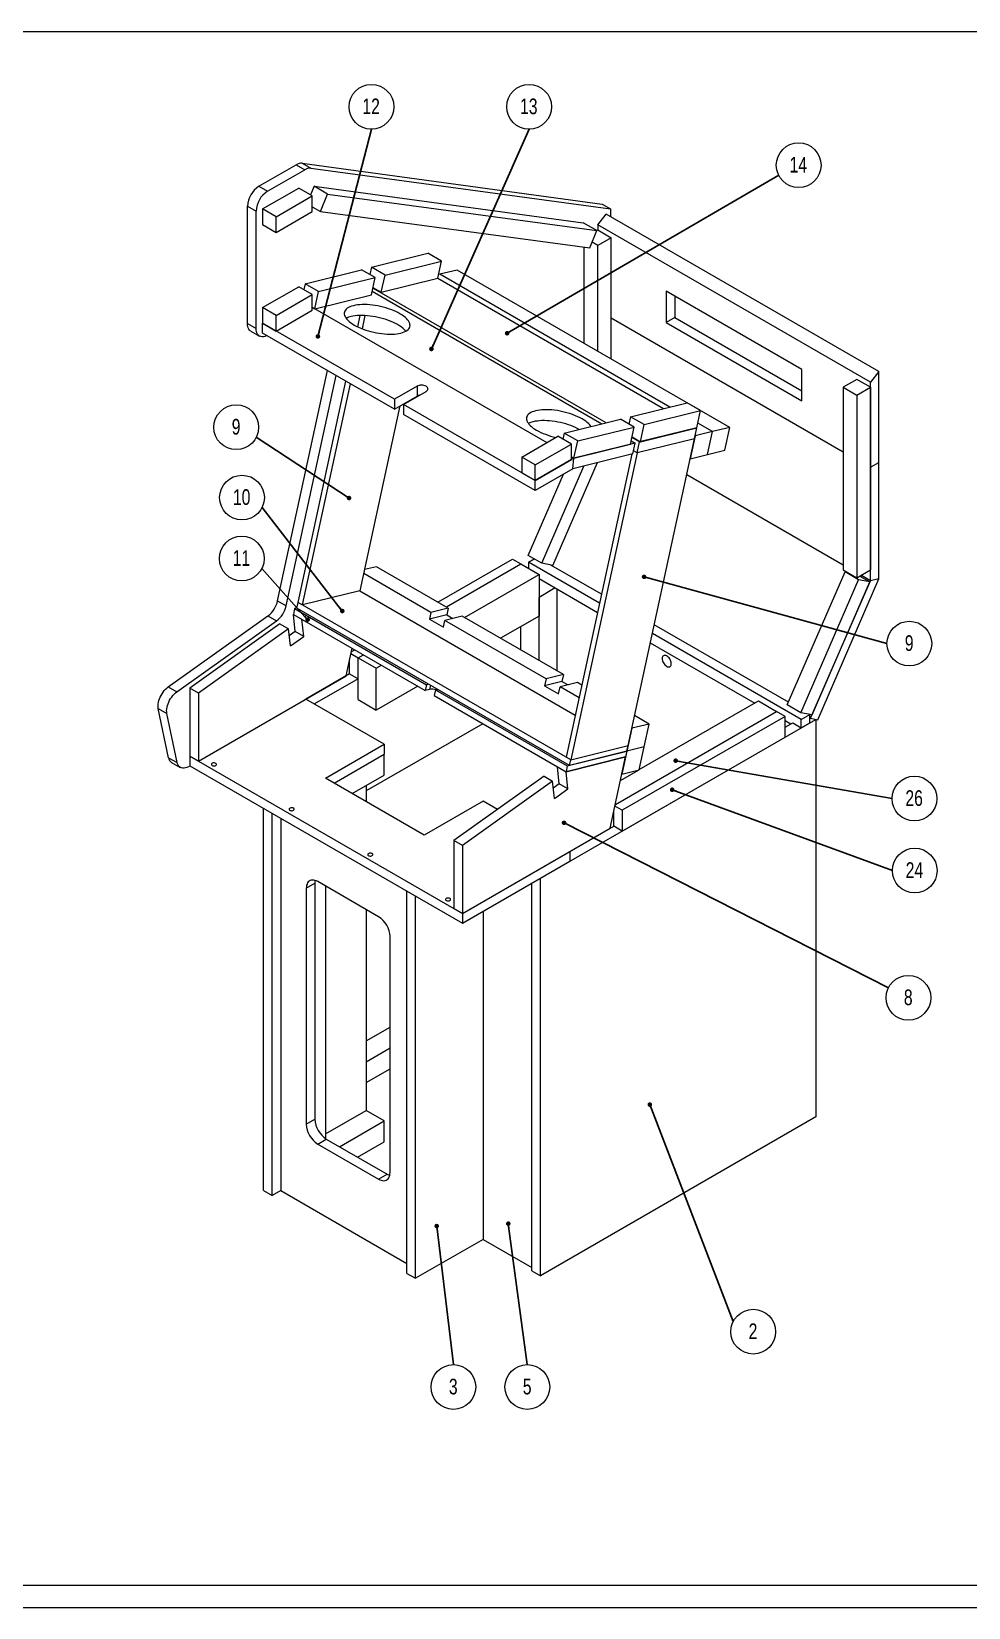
# Model space of a CAD drawing. Header units: millimetres. Extents: x 0 to 8323, y 0 to 5887.
# Drawn here: x 4885 to 6351, y 0 to 2467 of the extents above; entities that cross this region are included whole.
import ezdxf

# ---------------------------------------------------------------- set-up
doc = ezdxf.new("R2010")
doc.units = ezdxf.units.MM
doc.header["$LTSCALE"] = 7
doc.layers.add('MC_BEM', color=92, linetype='Continuous', lineweight=15)
doc.layers.add('RAHMEN', color=7, linetype='Continuous')
doc.layers.add('SLD-0', color=7, linetype='Continuous')
doc.styles.add('SLDTEXTSTYLE1', font='TXT', dxfattribs={"width": 0.75})
doc.dimstyles.new('SLDDIMSTYLE0', dxfattribs={"dimtxt": 0, "dimasz": 7.112, "dimexe": 0, "dimexo": 0.0625, "dimgap": 0, "dimtad": 0, "dimtih": 1, "dimtoh": 1, "dimdec": 0, "dimrnd": 1e-09, "dimzin": 0, "dimdsep": 46, "dimtxsty": 'Standard', "dimblk1": 'DOT', "dimblk2": 'DOT', "dimsah": 1, "dimcen": 0.09, "dimadec": 0, "dimazin": 0, "dimtfac": 7.112, "dimtdec": 0, "dimtofl": 0, "dimtmove": 0, "dimatfit": 3, "dimldrblk": 'DOT', "dimfxl": 0, "dimfrac": 2, "dimtolj": 1, "dimtzin": 0, "dimarcsym": 0})

# ---------------------------------------------------------------- blocks, each defined once
blk = doc.blocks.new('SW_NOTE_37')
at = {"layer": 'MC_BEM', "color": 0}
blk.add_circle((31.3, -15.7), 35, dxfattribs=at)
at = {"layer": 'MC_BEM', "color": 0, "insert": (31, -2.7), "char_height": 24.5, "attachment_point": 2, "style": 'SLDTEXTSTYLE1'}
blk.add_mtext('2', dxfattribs=at)
blk = doc.blocks.new('_DOT')
at = {"color": 0, "linetype": 'ByBlock', "lineweight": -2}
blk.add_line((-0.5, 0), (-1, 0), dxfattribs=at)
at = {"color": 0, "linetype": 'ByBlock', "const_width": 0.5}
blk.add_lwpolyline([(-0.25, 0, 1), (0.25, 0, 1)], format="xyb", close=True, dxfattribs=at)
blk = doc.blocks.new('SW_NOTE_38')
at = {"layer": 'MC_BEM', "color": 0}
blk.add_circle((31.3, -15.7), 35, dxfattribs=at)
at = {"layer": 'MC_BEM', "color": 0, "insert": (31, -2.7), "char_height": 24.5, "attachment_point": 2, "style": 'SLDTEXTSTYLE1'}
blk.add_mtext('8', dxfattribs=at)
blk = doc.blocks.new('SW_NOTE_39')
at = {"layer": 'MC_BEM', "color": 0}
blk.add_circle((35, 0), 35, dxfattribs=at)
at = {"layer": 'MC_BEM', "color": 0, "insert": (34.5, 13), "char_height": 24.5, "attachment_point": 2, "style": 'SLDTEXTSTYLE1'}
blk.add_mtext('24', dxfattribs=at)
blk = doc.blocks.new('SW_NOTE_40')
at = {"layer": 'MC_BEM', "color": 0}
blk.add_circle((35, 0), 35, dxfattribs=at)
at = {"layer": 'MC_BEM', "color": 0, "insert": (34.5, 13), "char_height": 24.5, "attachment_point": 2, "style": 'SLDTEXTSTYLE1'}
blk.add_mtext('26', dxfattribs=at)
blk = doc.blocks.new('SW_NOTE_41')
at = {"layer": 'MC_BEM', "color": 0}
blk.add_circle((35, 0), 35, dxfattribs=at)
at = {"layer": 'MC_BEM', "color": 0, "insert": (34.8, 13), "char_height": 24.5, "attachment_point": 2, "style": 'SLDTEXTSTYLE1'}
blk.add_mtext('9', dxfattribs=at)
blk = doc.blocks.new('SW_NOTE_42')
at = {"layer": 'MC_BEM', "color": 0}
blk.add_circle((-31.3, 15.7), 35, dxfattribs=at)
at = {"layer": 'MC_BEM', "color": 0, "insert": (-31.5, 28.7), "char_height": 24.5, "attachment_point": 2, "style": 'SLDTEXTSTYLE1'}
blk.add_mtext('9', dxfattribs=at)
blk = doc.blocks.new('SW_NOTE_43')
at = {"layer": 'MC_BEM', "color": 0}
blk.add_circle((-31.3, 15.7), 35, dxfattribs=at)
at = {"layer": 'MC_BEM', "color": 0, "insert": (-31.8, 28.7), "char_height": 24.5, "attachment_point": 2, "style": 'SLDTEXTSTYLE1'}
blk.add_mtext('10', dxfattribs=at)
blk = doc.blocks.new('SW_NOTE_44')
at = {"layer": 'MC_BEM', "color": 0}
blk.add_circle((-31.3, 15.7), 35, dxfattribs=at)
at = {"layer": 'MC_BEM', "color": 0, "insert": (-31.8, 28.7), "char_height": 24.5, "attachment_point": 2, "style": 'SLDTEXTSTYLE1'}
blk.add_mtext('11', dxfattribs=at)
blk = doc.blocks.new('SW_NOTE_45')
at = {"layer": 'MC_BEM', "color": 0}
blk.add_circle((31.3, 15.7), 35, dxfattribs=at)
at = {"layer": 'MC_BEM', "color": 0, "insert": (30.8, 28.7), "char_height": 24.5, "attachment_point": 2, "style": 'SLDTEXTSTYLE1'}
blk.add_mtext('14', dxfattribs=at)
blk = doc.blocks.new('SW_NOTE_46')
at = {"layer": 'MC_BEM', "color": 0}
blk.add_circle((0, 35), 35, dxfattribs=at)
at = {"layer": 'MC_BEM', "color": 0, "insert": (-0.5, 48), "char_height": 24.5, "attachment_point": 2, "style": 'SLDTEXTSTYLE1'}
blk.add_mtext('13', dxfattribs=at)
blk = doc.blocks.new('SW_NOTE_47')
at = {"layer": 'MC_BEM', "color": 0}
blk.add_circle((0, 35), 35, dxfattribs=at)
at = {"layer": 'MC_BEM', "color": 0, "insert": (-0.5, 48), "char_height": 24.5, "attachment_point": 2, "style": 'SLDTEXTSTYLE1'}
blk.add_mtext('12', dxfattribs=at)
blk = doc.blocks.new('SW_NOTE_48')
at = {"layer": 'MC_BEM', "color": 0}
blk.add_circle((0, -35), 35, dxfattribs=at)
at = {"layer": 'MC_BEM', "color": 0, "insert": (-0.2, -22.1), "char_height": 24.5, "attachment_point": 2, "style": 'SLDTEXTSTYLE1'}
blk.add_mtext('3', dxfattribs=at)
blk = doc.blocks.new('SW_NOTE_49')
at = {"layer": 'MC_BEM', "color": 0}
blk.add_circle((0, -35), 35, dxfattribs=at)
at = {"layer": 'MC_BEM', "color": 0, "insert": (-0.2, -22.1), "char_height": 24.5, "attachment_point": 2, "style": 'SLDTEXTSTYLE1'}
blk.add_mtext('5', dxfattribs=at)

msp = doc.modelspace()

# ---------------------------------------------------------------- linework, layer by layer
at = {"color": 7, "linetype": 'Continuous', "lineweight": 15}
for p, q in [((5240.778, 2224.474), (5298.99, 2258.079)), ((5254.213, 2216.718), (5312.425, 2250.323)), ((5298.99, 2258.079), (5312.425, 2250.323)), ((5308.427, 2260.433), (5321.862, 2252.677)), ((5308.427, 2260.433), (5777.567, 2196.692)), ((5321.862, 2252.677), (5791.002, 2188.936)), ((5240.778, 2224.474), (5254.213, 2216.718)), ((5246.523, 2188.987), (5303.092, 2221.643)), ((5324.305, 2209.397), (5303.092, 2221.643)), ((5327.011, 2224.602), (5321.467, 2211.035)), ((5348.225, 2212.356), (5327.011, 2224.602)), ((5327.011, 2224.602), (5748.148, 2167.383)), ((5267.736, 2176.741), (5324.305, 2209.397)), ((5324.305, 2184.901), (5324.305, 2209.397)), ((5337.078, 2185.079), (5348.225, 2212.356)), ((5348.225, 2212.356), (5769.361, 2155.137)), ((5777.567, 2196.692), (5791.002, 2188.936)), ((5222.817, 2193.366), (5236.252, 2185.61)), ((5222.817, 2009.44), (5222.817, 2193.366)), ((5236.252, 2001.684), (5236.252, 2185.61)), ((5267.736, 2176.741), (5246.523, 2188.987)), ((5246.523, 2188.987), (5246.523, 2164.491)), ((5267.736, 2152.245), (5324.305, 2184.901)), ((5267.736, 2152.245), (5267.736, 2176.741)), ((5324.305, 2192.453), (5337.078, 2185.079)), ((5337.078, 2185.079), (5758.215, 2127.86)), ((5770.832, 2164.301), (5784.267, 2180.71)), ((6210.829, 1934.461), (5784.267, 2180.71)), ((5791.002, 2188.936), (5791.002, 2176.822)), ((5246.523, 2164.491), (5267.736, 2152.245)), ((5769.361, 2155.137), (5748.148, 2167.383)), ((5758.215, 2127.86), (5769.361, 2155.137)), ((5769.232, 2155.212), (5770.832, 2156.136)), ((6197.394, 1918.052), (5770.832, 2164.301)), ((5770.832, 2164.301), (5770.832, 2156.136)), ((5770.832, 2156.136), (5792.045, 2143.89)), ((5749.619, 1978.739), (5749.619, 2129.028)), ((5770.832, 2131.644), (5761.874, 2136.815)), ((5792.045, 2143.89), (5770.832, 2131.644)), ((5770.832, 1966.493), (5770.832, 2131.644)), ((5792.045, 1954.246), (5792.045, 2143.89)), ((5416.853, 2097.745), (5414.38, 2086.321)), ((5416.853, 2097.745), (5505.24, 2119.608)), ((5438.066, 2085.498), (5416.853, 2097.745)), ((5438.066, 2085.498), (5526.453, 2107.361)), ((5526.453, 2107.361), (5505.24, 2119.608)), ((5520.626, 2080.443), (5526.453, 2107.361)), ((5312.882, 2072.027), (5310.888, 2062.816)), ((5312.882, 2072.027), (5401.269, 2093.89)), ((5334.095, 2059.781), (5312.882, 2072.027)), ((5334.095, 2059.781), (5422.482, 2081.644)), ((5422.482, 2081.644), (5401.269, 2093.89)), ((5416.655, 2054.726), (5422.482, 2081.644)), ((5432.239, 2058.58), (5438.066, 2085.498)), ((5432.239, 2058.58), (5520.626, 2080.443)), ((5520.626, 2080.443), (5873.868, 1876.521)), ((5523.844, 2086.649), (5521.863, 2086.158)), ((5551.04, 2093.376), (5523.844, 2086.649)), ((5883.645, 1878.94), (5523.844, 2086.649)), ((5977.602, 1847.127), (5551.04, 2093.376)), ((5246.523, 2034.661), (5303.092, 2067.317)), ((5267.736, 2022.415), (5324.305, 2055.071)), ((5324.305, 2055.071), (5303.092, 2067.317)), ((5324.305, 2030.575), (5324.305, 2055.071)), ((5328.268, 2032.863), (5334.095, 2059.781)), ((5328.268, 2032.863), (5416.655, 2054.726)), ((5417.833, 2060.169), (5777.322, 1852.64)), ((5784.121, 1854.322), (5418.912, 2065.152)), ((5419.128, 2066.149), (5432.239, 2058.58)), ((6090.179, 1937.71), (5878.047, 2060.171)), ((5878.047, 2060.171), (5878.047, 2011.179)), ((5891.482, 2052.415), (5891.482, 2018.934)), ((5267.736, 2022.415), (5246.523, 2034.661)), ((5246.523, 2034.661), (5246.523, 2010.165)), ((5267.736, 1997.919), (5324.305, 2030.575)), ((5324.305, 2035.15), (5328.268, 2032.863)), ((5324.305, 2035.15), (5691.187, 1823.354)), ((5222.817, 2009.44), (5236.252, 2001.684)), ((5246.523, 2010.165), (5267.736, 1997.919)), ((5452.733, 1891.122), (5246.523, 2010.165)), ((5246.523, 1994.65), (5246.523, 2010.165)), ((5267.736, 1997.919), (5267.736, 2022.415)), ((5395.372, 2004.469), (5399.221, 2022.246)), ((5402.647, 2001.329), (5407.143, 2022.096)), ((5792.045, 2018.59), (6154.968, 1809.079)), ((5891.482, 2018.934), (5878.047, 2011.179)), ((5878.047, 2011.179), (6090.179, 1888.717)), ((5891.482, 2018.934), (6090.179, 1904.229)), ((5228.079, 1997.81), (5241.514, 1990.055)), ((5452.733, 1875.608), (5246.523, 1994.65)), ((5270.059, 1575.562), (5348.1, 1936.011)), ((5283.494, 1567.806), (5361.536, 1928.255)), ((6090.179, 1888.717), (6090.179, 1937.71)), ((6210.829, 1934.461), (6197.394, 1918.052)), ((6210.829, 1792.343), (6210.829, 1934.461)), ((5302.003, 1573.199), (5376.946, 1919.359)), ((5309.074, 1569.117), (5384.017, 1915.277)), ((5488.088, 1911.532), (5452.733, 1891.122)), ((5466.875, 1882.958), (5502.23, 1903.368)), ((5488.088, 1911.532), (5488.088, 1896.018)), ((6176.181, 1922.133), (6154.968, 1909.887)), ((6154.968, 1909.887), (6154.968, 1624.097)), ((6154.968, 1909.887), (6176.181, 1897.641)), ((6197.394, 1909.887), (6176.181, 1922.133)), ((6176.181, 1897.641), (6197.394, 1909.887)), ((6197.394, 1784.587), (6197.394, 1918.052)), ((6197.394, 1909.887), (6197.394, 1624.097)), ((5461.46, 1880.646), (5398.82, 1591.316)), ((5452.733, 1875.608), (5488.088, 1896.018)), ((5452.733, 1891.122), (5452.733, 1875.608)), ((5673.085, 1763.916), (5466.875, 1882.958)), ((5466.875, 1882.958), (5466.875, 1867.444)), ((5822.202, 1863.742), (5910.589, 1885.605)), ((5931.802, 1873.358), (5910.589, 1885.605)), ((6176.181, 1897.641), (6176.181, 1611.851)), ((5673.085, 1748.401), (5466.875, 1867.444)), ((5718.231, 1838.024), (5806.618, 1859.887)), ((5827.831, 1847.641), (5806.618, 1859.887)), ((5822.202, 1863.742), (5819.729, 1852.318)), ((5843.415, 1851.495), (5822.202, 1863.742)), ((5837.588, 1824.577), (5843.415, 1851.495)), ((5843.415, 1851.495), (5931.802, 1873.358)), ((5925.975, 1846.44), (5931.802, 1873.358)), ((5950.406, 1840.399), (5927.526, 1853.608)), ((5651.872, 1800.658), (5708.44, 1833.314)), ((5729.654, 1821.068), (5708.44, 1833.314)), ((5714.777, 1829.657), (5716.37, 1829.429)), ((5718.231, 1838.024), (5716.237, 1828.813)), ((5739.444, 1825.778), (5718.231, 1838.024)), ((5733.617, 1798.86), (5739.444, 1825.778)), ((5739.444, 1825.778), (5827.831, 1847.641)), ((5818.312, 1349.149), (5922.284, 1829.392)), ((5822.004, 1820.723), (5827.831, 1847.641)), ((5823.182, 1826.166), (5829.429, 1822.559)), ((5836.228, 1824.241), (5824.261, 1831.15)), ((5824.477, 1832.146), (5837.588, 1824.577)), ((5922.284, 1829.392), (5832.537, 1807.193)), ((5925.975, 1846.44), (5836.228, 1824.241)), ((5837.588, 1824.577), (5925.975, 1846.44)), ((5923.21, 1833.672), (5915.44, 1797.782)), ((5922.284, 1829.392), (5925.975, 1846.44)), ((5950.406, 1840.399), (5923.21, 1833.672)), ((5942.636, 1804.509), (5950.406, 1840.399)), ((5977.602, 1847.127), (5950.406, 1840.399)), ((5969.832, 1811.236), (5977.602, 1847.127)), ((5673.085, 1788.412), (5729.654, 1821.068)), ((5824.132, 1805.114), (5721.494, 1331.032)), ((5832.537, 1807.193), (5728.565, 1326.949)), ((5729.654, 1796.572), (5729.654, 1821.068)), ((5729.654, 1801.147), (5733.617, 1798.86)), ((5825.738, 1805.511), (5731.735, 1782.259)), ((5829.429, 1822.559), (5733.617, 1798.86)), ((5733.617, 1798.86), (5822.004, 1820.723)), ((5825.738, 1805.511), (5829.429, 1822.559)), ((5832.537, 1807.193), (5826.817, 1810.495)), ((5832.537, 1807.193), (5836.228, 1824.241)), ((5915.44, 1797.782), (5942.636, 1804.509)), ((5942.636, 1804.509), (5969.832, 1811.236)), ((5673.085, 1788.412), (5651.872, 1800.658)), ((5651.872, 1800.658), (5651.872, 1776.162)), ((5651.872, 1776.162), (5673.085, 1763.916)), ((5733.617, 1798.86), (5673.085, 1763.916)), ((5673.085, 1763.916), (5729.654, 1796.572)), ((5673.085, 1763.916), (5673.085, 1788.412)), ((5731.735, 1782.259), (5673.085, 1748.401)), ((5683.121, 1634.45), (5749.242, 1786.59)), ((5700.744, 1630.99), (5770.674, 1791.891)), ((5731.735, 1782.259), (5733.617, 1798.86)), ((6197.394, 1784.587), (6210.829, 1792.343)), ((6197.394, 1607.062), (6197.394, 1784.587)), ((6210.829, 1610.101), (6210.829, 1792.343)), ((5661.907, 1646.697), (5717.17, 1773.851)), ((5673.085, 1748.401), (5673.085, 1763.916)), ((6154.968, 1631.554), (5910.061, 1772.936)), ((5424.773, 1629.043), (5405.982, 1624.395)), ((5536.938, 1564.292), (5424.773, 1629.043)), ((5520.621, 1573.711), (5637.26, 1641.045)), ((5534.056, 1565.955), (5650.695, 1633.29)), ((5637.26, 1641.045), (5650.695, 1633.29)), ((5650.695, 1633.29), (5678.979, 1616.961)), ((5683.121, 1634.45), (5661.907, 1646.697)), ((5662.715, 1636.144), (5671.451, 1641.187)), ((5662.715, 1636.144), (5662.715, 1626.35)), ((5773.681, 1572.085), (5662.715, 1636.144)), ((5700.744, 1630.99), (5683.121, 1634.45)), ((5776.667, 1585.873), (5697.364, 1631.654)), ((5509.742, 1557.565), (5404.648, 1618.234)), ((5562.34, 1549.627), (5678.979, 1616.961)), ((5678.979, 1616.961), (5678.979, 1551.638)), ((5678.979, 1610.424), (5770.539, 1557.568)), ((6067.256, 1412.694), (6157.778, 1620.975)), ((6088.47, 1400.447), (6178.991, 1608.729)), ((6103.824, 1391.767), (6197.394, 1607.062)), ((6106.093, 1396.987), (6196.615, 1605.269)), ((6114.986, 1389.575), (6210.829, 1610.101)), ((6154.968, 1624.097), (6176.181, 1611.851)), ((6178.991, 1608.729), (6157.778, 1620.975)), ((6157.778, 1620.975), (6161.715, 1620.202)), ((6176.181, 1611.851), (6197.394, 1624.097)), ((6196.615, 1605.269), (6178.991, 1608.729)), ((6180.697, 1614.458), (6196.615, 1605.269)), ((6197.394, 1607.062), (6182.639, 1615.58)), ((6210.829, 1610.101), (6197.394, 1607.062)), ((5398.82, 1591.316), (5309.074, 1569.117)), ((5398.82, 1591.316), (5735.736, 1396.818)), ((5704.435, 1595.729), (5678.979, 1581.034)), ((5678.979, 1482.293), (5678.979, 1581.034)), ((5707.263, 1465.965), (5707.263, 1594.096)), ((5270.059, 1575.562), (5283.494, 1567.806)), ((5296.66, 1563.385), (5294.718, 1554.412)), ((5294.718, 1554.412), (5500.928, 1435.37)), ((5297.593, 1527.687), (5294.72, 1554.411)), ((5300.06, 1564.226), (5296.66, 1563.385)), ((5296.66, 1563.385), (5502.871, 1444.343)), ((5300.06, 1564.226), (5302.003, 1573.199)), ((5726.622, 1317.977), (5300.06, 1564.226)), ((5302.003, 1573.199), (5309.074, 1569.117)), ((5728.565, 1326.949), (5302.003, 1573.199)), ((5509.742, 1557.565), (5507.411, 1546.797)), ((5536.938, 1564.292), (5509.742, 1557.565)), ((5536.938, 1564.292), (5534.607, 1553.524)), ((5098.831, 1440.75), (5254.875, 1551.894)), ((5112.266, 1432.994), (5268.31, 1544.138)), ((5273.65, 1539.407), (5132.721, 1439.029)), ((5287.085, 1531.651), (5146.156, 1431.273)), ((5254.875, 1551.894), (5268.31, 1544.138)), ((5273.65, 1539.407), (5287.085, 1531.651)), ((5289.958, 1504.924), (5287.085, 1531.651)), ((5311.028, 1519.931), (5308.155, 1546.655)), ((5534.607, 1553.524), (5507.411, 1546.797)), ((5507.411, 1546.797), (5529.331, 1534.143)), ((5529.331, 1534.143), (5531.662, 1544.91)), ((5558.858, 1551.637), (5531.662, 1544.91)), ((5690.054, 1453.472), (5531.662, 1544.91)), ((5534.607, 1553.524), (5544.17, 1548.004)), ((5717.25, 1460.2), (5558.858, 1551.637)), ((5678.979, 1551.638), (5618.918, 1516.966)), ((5650.695, 1498.621), (5650.695, 1535.31)), ((6069.141, 1417.031), (5859.242, 1538.203)), ((5297.593, 1527.687), (5288.228, 1521.017)), ((5289.958, 1504.924), (5311.028, 1519.931)), ((5311.028, 1519.931), (5297.593, 1527.687)), ((5853.114, 1509.898), (6016.441, 1415.612)), ((6089.278, 1389.895), (5856.257, 1524.415)), ((5377.169, 1458.239), (5386.517, 1501.418)), ((5382.701, 1461.43), (5382.701, 1483.793)), ((5384.683, 1492.948), (5396.136, 1486.336)), ((5385.249, 1495.563), (5390.954, 1498.856)), ((5396.136, 1486.336), (5404.389, 1491.101)), ((5396.136, 1486.336), (5424.42, 1470.008)), ((5396.136, 1421.013), (5396.136, 1486.336)), ((5396.136, 1453.675), (5396.136, 1486.336)), ((5146.156, 1324.878), (5377.169, 1458.239)), ((5382.701, 1461.43), (5314.308, 1421.948)), ((5382.701, 1461.43), (5396.136, 1453.675)), ((5424.42, 1470.008), (5432.673, 1474.772)), ((5424.42, 1404.685), (5424.42, 1470.008)), ((5717.25, 1460.2), (5690.054, 1453.472)), ((5717.25, 1460.2), (5714.919, 1449.432)), ((5098.831, 1440.75), (5112.266, 1432.994)), ((5146.156, 1431.273), (5132.721, 1439.029)), ((5132.721, 1439.029), (5132.721, 1332.634)), ((5146.156, 1431.273), (5146.156, 1324.878)), ((5396.136, 1453.675), (5327.743, 1414.192)), ((5489.251, 1442.111), (5424.42, 1404.685)), ((5502.871, 1444.343), (5500.928, 1435.37)), ((5507.727, 1437.052), (5500.928, 1435.37)), ((5506.27, 1445.183), (5502.871, 1444.343)), ((5517.013, 1436.178), (5515.07, 1427.206)), ((5517.013, 1436.178), (5520.412, 1437.019)), ((5517.013, 1436.178), (5723.223, 1317.136)), ((5690.054, 1453.472), (5687.723, 1442.705)), ((5714.919, 1449.432), (5687.723, 1442.705)), ((5687.723, 1442.705), (5709.643, 1430.051)), ((5709.643, 1430.051), (5711.974, 1440.818)), ((5739.17, 1447.545), (5711.974, 1440.818)), ((5741.564, 1423.736), (5711.974, 1440.818)), ((5714.919, 1449.432), (5724.482, 1443.912)), ((5745.88, 1443.672), (5739.17, 1447.545)), ((5083.358, 1406.851), (5096.793, 1399.095)), ((5099.405, 1330.079), (5083.358, 1406.851)), ((5436.919, 1351.167), (5314.306, 1421.949)), ((5396.136, 1421.013), (5424.42, 1404.685)), ((5515.07, 1427.206), (5721.28, 1308.163)), ((5835.873, 1311.372), (6022.102, 1418.88)), ((6022.102, 1418.88), (6050.387, 1402.552)), ((6088.47, 1400.447), (6067.256, 1412.694)), ((5112.84, 1322.323), (5096.793, 1399.095)), ((5591.096, 1383.317), (5408.634, 1277.984)), ((5681.224, 1141.266), (6112.276, 1390.107)), ((5798.377, 1257.07), (6050.387, 1402.552)), ((6063.822, 1394.796), (5809.263, 1247.843)), ((5851.335, 1382.794), (5824.139, 1376.067)), ((5851.335, 1382.794), (5828.455, 1396.002)), ((5843.565, 1346.903), (5851.335, 1382.794)), ((6063.822, 1394.796), (6050.387, 1402.552)), ((6063.822, 1362.135), (6063.822, 1394.796)), ((6063.822, 1388.259), (6073.014, 1382.953)), ((6063.822, 1377.647), (6075.843, 1384.586)), ((6075.843, 1384.586), (6089.278, 1376.83)), ((6106.093, 1396.987), (6088.47, 1400.447)), ((6089.278, 1389.895), (6102.713, 1397.651)), ((6089.278, 1376.83), (6089.278, 1389.895)), ((6089.278, 1376.83), (6102.713, 1384.586)), ((6102.713, 1384.586), (6102.713, 1397.651)), ((6102.713, 1392.408), (6103.824, 1391.767)), ((6103.824, 1391.767), (6114.986, 1389.575)), ((6112.276, 1390.107), (6112.276, 767.903)), ((5809.263, 1215.181), (6063.822, 1362.135)), ((5824.139, 1376.067), (5816.369, 1340.176)), ((5146.156, 1324.878), (5132.721, 1332.634)), ((5132.721, 1332.634), (5559.283, 1086.385)), ((5132.721, 1332.634), (5132.721, 1317.12)), ((5344.867, 1298.027), (5436.919, 1351.167)), ((5358.305, 1290.27), (5436.922, 1335.655)), ((5358.305, 1290.27), (5436.919, 1335.653)), ((5436.919, 1351.167), (5436.919, 1335.653)), ((5436.922, 1335.655), (5436.919, 1335.657)), ((5436.922, 1302.993), (5436.922, 1335.655)), ((5723.223, 1317.136), (5816.369, 1340.176)), ((5816.369, 1340.176), (5726.622, 1317.977)), ((5728.565, 1326.949), (5818.312, 1349.149)), ((5816.369, 1340.176), (5808.599, 1304.286)), ((5816.369, 1340.176), (5814.426, 1331.204)), ((5816.369, 1340.176), (5818.312, 1349.149)), ((5843.565, 1346.903), (5816.369, 1340.176)), ((5835.795, 1311.013), (5843.565, 1346.903)), ((5099.405, 1330.079), (5112.84, 1322.323)), ((5104.264, 1322.584), (5117.699, 1314.829)), ((5133.025, 1316.945), (5127.818, 1314.812)), ((5132.721, 1317.12), (5559.283, 1070.871)), ((5710.72, 1289.193), (5707.847, 1315.918)), ((5721.28, 1308.163), (5814.426, 1331.204)), ((5723.223, 1317.136), (5721.28, 1308.163)), ((5814.426, 1331.204), (5721.282, 1308.164)), ((5724.155, 1281.438), (5721.282, 1308.164)), ((5728.565, 1326.949), (5721.494, 1331.032)), ((5726.622, 1317.977), (5728.565, 1326.949)), ((5790.296, 1219.746), (5814.426, 1331.204)), ((5806.456, 1294.391), (5834.841, 1310.777)), ((5808.599, 1304.286), (5835.795, 1311.013)), ((5499.335, 1208.855), (5344.867, 1298.027)), ((5386.593, 1273.939), (5436.922, 1302.993)), ((5408.634, 1286.663), (5408.634, 1261.215)), ((5686.777, 1300.913), (5545.848, 1200.535)), ((5700.212, 1293.158), (5559.283, 1192.779)), ((5686.777, 1300.913), (5700.212, 1293.158)), ((5703.085, 1266.43), (5700.212, 1293.158)), ((5710.72, 1289.193), (5701.355, 1282.523)), ((5724.155, 1281.438), (5710.72, 1289.193)), ((5591.386, 1261.995), (5499.335, 1208.855)), ((5613.894, 1249.001), (5591.386, 1261.995)), ((5703.085, 1266.43), (5724.155, 1281.438)), ((5247.962, 652.534), (5247.962, 1250.593)), ((5261.397, 644.778), (5261.397, 1242.837)), ((5274.867, 1235.061), (5274.867, 652.555)), ((5795.828, 1222.937), (5795.828, 1245.3)), ((5809.263, 1247.843), (5797.81, 1254.455)), ((5809.263, 1247.843), (5809.263, 1215.181)), ((5559.283, 1086.385), (5790.296, 1219.746)), ((5727.433, 1183.454), (5795.828, 1222.937)), ((5809.263, 1215.181), (5795.828, 1222.937)), ((5559.283, 1192.779), (5545.848, 1200.535)), ((5545.848, 1200.535), (5545.848, 1094.141)), ((5559.283, 1192.779), (5559.283, 1086.385)), ((5767.544, 1206.609), (5767.544, 1206.612)), ((5559.283, 1086.385), (5727.433, 1183.456)), ((5559.283, 1070.871), (5727.433, 1167.942)), ((5727.433, 1183.456), (5727.433, 1167.942)), ((5427.981, 1081.112), (5332.79, 1136.064)), ((5681.224, 519.062), (5681.224, 1141.266)), ((5314.829, 1125.693), (5328.265, 1133.449)), ((5314.829, 1125.693), (5314.829, 756.518)), ((5328.265, 1133.449), (5328.265, 764.274)), ((5344.871, 1129.09), (5344.871, 734.006)), ((5472.433, 522.95), (5472.433, 1121.009)), ((5485.868, 515.194), (5485.868, 1113.253)), ((5667.789, 526.818), (5667.789, 1133.51)), ((5408.634, 1092.28), (5408.634, 777.952)), ((5559.283, 1086.385), (5545.848, 1094.141)), ((5559.283, 1086.385), (5559.283, 1070.871)), ((5591.386, 1089.403), (5591.386, 576.108)), ((5445.941, 680.829), (5445.941, 1050.004)), ((5408.634, 886.861), (5445.941, 908.398)), ((5408.634, 854.205), (5445.941, 875.742)), ((5408.634, 821.543), (5445.941, 843.08)), ((5344.871, 741.143), (5408.638, 777.955)), ((5436.922, 761.626), (5408.638, 777.955)), ((6112.276, 767.903), (5681.224, 519.062)), ((5314.829, 756.518), (5328.265, 764.274)), ((5366.923, 721.217), (5436.922, 761.626)), ((5436.922, 728.965), (5436.922, 761.626)), ((5332.79, 725.41), (5346.225, 733.166)), ((5332.79, 725.41), (5427.981, 670.457)), ((5346.225, 733.166), (5441.416, 678.213)), ((5395.212, 704.886), (5436.922, 728.965)), ((5427.981, 670.457), (5441.416, 678.213)), ((5247.962, 652.534), (5261.397, 644.778)), ((5274.867, 652.555), (5261.397, 644.778)), ((5274.867, 652.555), (5472.433, 538.502)), ((5591.386, 576.108), (5485.868, 515.194)), ((5591.386, 576.108), (5667.789, 532.002)), ((5472.433, 522.95), (5485.868, 515.194)), ((5667.789, 526.818), (5681.224, 519.062))]:
    msp.add_line(p, q, dxfattribs=at)
at = {"color": 8, "linetype": 'Continuous', "lineweight": 15}
msp.add_line((5509.13, 1443.532), (5507.727, 1437.052), dxfattribs=at)
at = {"color": 7, "linetype": 'Continuous', "lineweight": 15, "flags": 128}
for points in [[(5388.548, 2037.569), (5385.727, 2036.767), (5383.179, 2035.823), (5380.922, 2034.746), (5378.969, 2033.541), (5377.336, 2032.217), (5376.034, 2030.784), (5375.07, 2029.25), (5374.452, 2027.627), (5374.183, 2025.925), (5374.267, 2024.157), (5374.702, 2022.334), (5375.484, 2020.468), (5376.61, 2018.573), (5378.071, 2016.661), (5379.857, 2014.746), (5381.956, 2012.84), (5384.353, 2010.957), (5387.033, 2009.109), (5389.976, 2007.309), (5393.164, 2005.569), (5396.574, 2003.902), (5400.182, 2002.318), (5403.964, 2000.829), (5407.895, 1999.444), (5411.947, 1998.173), (5416.093, 1997.025), (5420.305, 1996.008), (5424.553, 1995.128), (5428.808, 1994.391), (5433.042, 1993.803), (5437.226, 1993.368), (5441.331, 1993.088), (5445.329, 1992.966), (5449.193, 1993.002), (5452.896, 1993.196), (5456.413, 1993.547), (5459.72, 1994.052), (5462.794, 1994.707), (5465.615, 1995.51), (5468.163, 1996.453), (5470.421, 1997.531), (5472.373, 1998.736), (5474.006, 2000.059), (5475.309, 2001.493), (5476.273, 2003.026), (5476.891, 2004.649), (5477.159, 2006.351), (5477.076, 2008.119), (5476.641, 2009.943), (5475.858, 2011.808), (5474.732, 2013.703), (5473.272, 2015.615), (5471.486, 2017.531), (5469.387, 2019.436), (5466.989, 2021.32), (5464.31, 2023.168), (5461.366, 2024.967), (5458.178, 2026.707), (5454.769, 2028.374), (5451.161, 2029.958), (5447.378, 2031.448), (5443.447, 2032.832), (5439.395, 2034.103), (5435.249, 2035.251), (5431.038, 2036.269), (5426.79, 2037.149), (5422.534, 2037.885), (5418.3, 2038.473), (5414.116, 2038.908), (5410.011, 2039.188), (5406.013, 2039.311), (5402.15, 2039.275), (5398.447, 2039.081), (5394.93, 2038.73), (5391.623, 2038.225), (5388.548, 2037.569)], [(5228.079, 1997.81), (5227.334, 1998.294), (5225.997, 1999.493), (5224.874, 2000.989), (5223.984, 2002.759), (5223.339, 2004.778), (5222.948, 2007.015), (5222.817, 2009.44)], [(5253.232, 1990.777), (5252.048, 1990.214), (5249.915, 1989.433), (5247.844, 1988.983), (5245.866, 1988.869), (5244.01, 1989.094), (5242.303, 1989.653), (5240.769, 1990.538), (5239.432, 1991.737), (5238.31, 1993.233), (5237.419, 1995.003), (5236.774, 1997.022), (5236.383, 1999.26), (5236.252, 2001.684)], [(5470.415, 1997.528), (5469.581, 1998.567), (5467.795, 2000.482), (5465.696, 2002.388), (5463.299, 2004.272), (5460.619, 2006.12), (5457.675, 2007.919), (5454.488, 2009.659), (5451.078, 2011.326), (5447.47, 2012.91), (5443.687, 2014.4), (5439.756, 2015.784), (5435.704, 2017.055), (5431.558, 2018.203), (5427.347, 2019.221), (5423.099, 2020.101), (5418.843, 2020.837), (5414.609, 2021.425), (5410.425, 2021.86), (5406.32, 2022.14), (5402.322, 2022.262), (5398.459, 2022.227), (5394.756, 2022.033), (5391.239, 2021.682), (5387.932, 2021.177), (5384.857, 2020.521)], [(5502.23, 1903.368), (5503.474, 1904.243), (5504.398, 1905.241), (5504.967, 1906.324), (5505.159, 1907.45), (5504.967, 1908.577), (5504.398, 1909.66), (5503.474, 1910.658), (5502.23, 1911.532), (5500.715, 1912.25), (5498.986, 1912.784), (5497.11, 1913.112), (5495.159, 1913.223), (5493.209, 1913.112), (5491.333, 1912.784), (5489.604, 1912.25), (5488.088, 1911.532)], [(5760.305, 1848.431), (5759.873, 1849.095), (5758.413, 1851.007), (5756.627, 1852.922), (5754.528, 1854.828), (5752.13, 1856.711), (5749.45, 1858.559), (5746.507, 1860.359), (5743.319, 1862.099), (5739.91, 1863.766), (5736.301, 1865.35), (5732.519, 1866.839), (5728.588, 1868.224), (5724.536, 1869.495), (5720.39, 1870.643), (5716.179, 1871.66), (5711.931, 1872.54), (5707.675, 1873.277), (5703.441, 1873.865), (5699.257, 1874.3), (5695.152, 1874.58), (5691.154, 1874.702), (5687.29, 1874.666), (5683.587, 1874.472), (5680.07, 1874.122), (5676.763, 1873.617), (5673.689, 1872.961), (5670.868, 1872.158), (5668.32, 1871.215), (5666.062, 1870.137), (5664.11, 1868.933), (5662.477, 1867.609), (5661.174, 1866.175), (5660.211, 1864.642), (5659.593, 1863.019), (5659.324, 1861.317), (5659.408, 1859.549), (5659.842, 1857.725), (5660.625, 1855.86), (5661.751, 1853.965), (5663.212, 1852.053), (5664.997, 1850.138), (5667.096, 1848.232), (5669.494, 1846.348), (5672.174, 1844.501), (5675.117, 1842.701), (5678.305, 1840.961), (5681.714, 1839.294), (5685.323, 1837.71), (5689.105, 1836.22), (5693.036, 1834.836), (5697.088, 1833.565), (5701.234, 1832.417), (5705.214, 1831.452)], [(5741.841, 1843.864), (5739.628, 1845.051), (5736.219, 1846.718), (5732.61, 1848.302), (5728.828, 1849.791), (5724.897, 1851.176), (5720.845, 1852.447), (5716.699, 1853.595), (5712.488, 1854.612), (5708.24, 1855.492), (5703.984, 1856.229), (5699.75, 1856.817), (5695.566, 1857.252), (5691.461, 1857.532), (5687.463, 1857.654), (5683.6, 1857.618), (5679.897, 1857.424), (5676.38, 1857.074), (5673.072, 1856.568), (5669.998, 1855.913), (5667.177, 1855.11), (5664.629, 1854.167), (5662.377, 1853.092)], [(5871.754, 1485.256), (5871.882, 1483.637), (5872.26, 1481.929), (5872.876, 1480.193), (5873.707, 1478.493), (5874.723, 1476.89), (5875.888, 1475.442), (5877.158, 1474.201), (5878.488, 1473.212), (5879.831, 1472.511), (5881.138, 1472.123), (5882.36, 1472.061), (5883.456, 1472.33), (5884.383, 1472.918), (5885.11, 1473.804), (5885.61, 1474.957), (5885.864, 1476.334), (5885.864, 1477.887), (5885.61, 1479.558), (5885.11, 1481.287), (5884.383, 1483.013), (5883.456, 1484.672), (5882.36, 1486.204), (5881.138, 1487.555), (5879.831, 1488.675), (5878.488, 1489.524), (5877.158, 1490.072), (5875.888, 1490.297), (5874.723, 1490.193), (5873.707, 1489.763), (5872.876, 1489.023), (5872.26, 1487.998), (5871.882, 1486.728), (5871.754, 1485.256)], [(5083.358, 1406.851), (5083.033, 1409.102), (5082.961, 1411.527), (5083.144, 1414.091), (5083.578, 1416.757), (5084.257, 1419.489), (5085.172, 1422.247), (5086.31, 1424.992), (5087.655, 1427.686), (5089.187, 1430.291), (5090.886, 1432.768), (5092.726, 1435.085), (5094.682, 1437.206), (5096.727, 1439.104), (5098.831, 1440.75)], [(5096.793, 1399.095), (5096.468, 1401.347), (5096.396, 1403.771), (5096.579, 1406.335), (5097.013, 1409.002), (5097.692, 1411.733), (5098.607, 1414.491), (5099.745, 1417.237), (5101.09, 1419.93), (5102.622, 1422.535), (5104.321, 1425.013), (5106.161, 1427.329), (5108.117, 1429.451), (5110.162, 1431.348), (5112.266, 1432.994)], [(5127.818, 1314.812), (5125.684, 1314.092), (5123.619, 1313.707), (5121.654, 1313.662), (5119.817, 1313.959), (5118.137, 1314.593), (5116.637, 1315.554), (5115.34, 1316.828), (5114.265, 1318.398), (5113.428, 1320.238), (5112.84, 1322.323)], [(5173.277, 1317.982), (5173.985, 1318.535), (5174.379, 1319.185), (5174.423, 1319.873), (5174.115, 1320.538), (5173.48, 1321.121), (5172.577, 1321.57), (5171.484, 1321.845), (5170.299, 1321.922), (5169.127, 1321.794), (5168.073, 1321.472), (5167.23, 1320.986), (5166.673, 1320.377), (5166.451, 1319.701), (5166.585, 1319.017), (5167.062, 1318.386), (5167.839, 1317.864), (5168.849, 1317.498), (5170.001, 1317.32), (5171.192, 1317.346), (5172.318, 1317.573), (5173.277, 1317.982)], [(5294.903, 1247.768), (5295.611, 1248.322), (5296.005, 1248.972), (5296.049, 1249.66), (5295.741, 1250.325), (5295.106, 1250.908), (5294.203, 1251.357), (5293.11, 1251.632), (5291.925, 1251.709), (5290.753, 1251.581), (5289.699, 1251.259), (5288.856, 1250.773), (5288.299, 1250.164), (5288.077, 1249.488), (5288.211, 1248.804), (5288.688, 1248.173), (5289.465, 1247.651), (5290.475, 1247.285), (5291.627, 1247.107), (5292.818, 1247.132), (5293.943, 1247.36), (5294.903, 1247.768)], [(5417.932, 1176.745), (5418.64, 1177.299), (5419.034, 1177.949), (5419.079, 1178.636), (5418.77, 1179.301), (5418.136, 1179.884), (5417.232, 1180.333), (5416.139, 1180.608), (5414.954, 1180.685), (5413.783, 1180.557), (5412.729, 1180.236), (5411.886, 1179.749), (5411.328, 1179.141), (5411.107, 1178.464), (5411.24, 1177.78), (5411.717, 1177.149), (5412.495, 1176.628), (5413.504, 1176.261), (5414.656, 1176.083), (5415.848, 1176.109), (5416.973, 1176.336), (5417.932, 1176.745)], [(5332.79, 1136.064), (5330.625, 1137.163), (5328.492, 1137.943), (5326.421, 1138.393), (5324.443, 1138.507), (5322.587, 1138.283), (5320.88, 1137.724), (5319.346, 1136.838), (5318.009, 1135.639), (5316.887, 1134.143), (5315.997, 1132.373), (5315.351, 1130.355), (5314.96, 1128.117), (5314.829, 1125.693)], [(5328.73, 1137.871), (5328.395, 1135.873), (5328.265, 1133.449)], [(5539.555, 1106.534), (5540.263, 1107.088), (5540.657, 1107.737), (5540.701, 1108.425), (5540.393, 1109.09), (5539.758, 1109.673), (5538.854, 1110.122), (5537.762, 1110.397), (5536.577, 1110.474), (5535.405, 1110.346), (5534.351, 1110.025), (5533.508, 1109.538), (5532.951, 1108.929), (5532.729, 1108.253), (5532.863, 1107.569), (5533.339, 1106.938), (5534.117, 1106.417), (5535.127, 1106.05), (5536.278, 1105.872), (5537.47, 1105.898), (5538.595, 1106.125), (5539.555, 1106.534)], [(5427.981, 670.457), (5430.146, 669.359), (5432.279, 668.579), (5434.35, 668.128), (5436.327, 668.015), (5438.183, 668.239), (5439.891, 668.798), (5441.424, 669.683), (5442.762, 670.883), (5443.884, 672.378), (5444.774, 674.148), (5445.419, 676.167), (5445.81, 678.405), (5445.941, 680.829)], [(5441.416, 678.213), (5443.581, 677.115), (5445.476, 676.406)]]:
    msp.add_lwpolyline(points, dxfattribs=at)
at = {"color": 7, "linetype": 'Continuous', "lineweight": 15}
for centre, radius, start, end in [((5307.196, 2245.273), 15.21, 85.358795, 122.654371), ((5320.631, 2237.518), 15.21, 85.358795, 122.654371), ((5261.703, 2191.654), 38.923, 122.52009, 177.47991), ((5275.138, 2183.898), 38.923, 122.52009, 177.47991), ((5392.209, 1988.947), 32.418, 103.107366, 117.507028), ((5494.308, 1884.75), 12.871, 100.915228, 118.897716), ((5230.319, 1584.353), 40.7, 307.107978, 347.526209), ((5243.754, 1576.597), 40.7, 307.107978, 347.526209), ((5511.251, 1417.216), 20.146, 71.568669, 100.075239), ((5110.173, 1331.738), 10.895, 188.757184, 237.154184), ((5407.056, 1048.292), 38.923, 2.52009, 57.47991), ((5353.715, 758.23), 38.923, 182.52009, 237.47991), ((5367.15, 765.986), 38.923, 182.52009, 237.47991)]:
    msp.add_arc(centre, radius, start, end, dxfattribs=at)
at = {"layer": 'MC_BEM', "lineweight": 0}
msp.add_line((140, 2466.695), (8288.008, 2466.695), dxfattribs=at)
at = {"layer": 'RAHMEN', "lineweight": 0}
msp.add_line((0, 0), (8323, 0), dxfattribs=at)
at = {"layer": 'SLD-0', "lineweight": 15}
msp.add_line((140, 35), (8288, 35), dxfattribs=at)

# ---------------------------------------------------------------- block references
at = {"layer": 'MC_BEM'}
for name, p in [('SW_NOTE_47', (5416.838, 2313.837)), ('SW_NOTE_46', (5663.507, 2313.837)), ('SW_NOTE_45', (6053.913, 2241.791)), ('SW_NOTE_42', (5236.535, 1831.669)), ('SW_NOTE_43', (5245.59, 1721.516)), ('SW_NOTE_44', (5245.247, 1626.149)), ('SW_NOTE_41', (6223.275, 1508.66)), ('SW_NOTE_40', (6231.299, 1266.118)), ('SW_NOTE_39', (6231.757, 1153.443)), ('SW_NOTE_38', (6225.619, 969.931)), ('SW_NOTE_37', (5982.732, 447.364)), ('SW_NOTE_48', (5544.986, 380.131)), ('SW_NOTE_49', (5660.641, 380.131))]:
    msp.add_blockref(name, p, dxfattribs=at)

# ---------------------------------------------------------------- leaders
for points in [[(5333.065, 1989.499), (5416.838, 2313.837)], [(5510.645, 1969.768), (5663.507, 2313.837)], [(5629.031, 1994.432), (6053.913, 2241.791)], [(5381.805, 1736.468), (5236.535, 1831.669)], [(5371.177, 1559.627), (5245.59, 1721.516)], [(5317.009, 1546.073), (5245.247, 1626.149)], [(5843.32, 1613.152), (6223.275, 1508.66)], [(5892.726, 1325.388), (6231.299, 1266.118)], [(5887.221, 1279.973), (6231.757, 1153.443)], [(5718.061, 1228.204), (6225.619, 969.931)], [(5852.294, 787.093), (5982.732, 447.364)], [(5518.943, 596.983), (5544.986, 380.131)], [(5630.877, 600.714), (5660.641, 380.131)]]:
    msp.add_leader(points, dimstyle='SLDDIMSTYLE0', dxfattribs=at)

doc.saveas('drawing.dxf')
